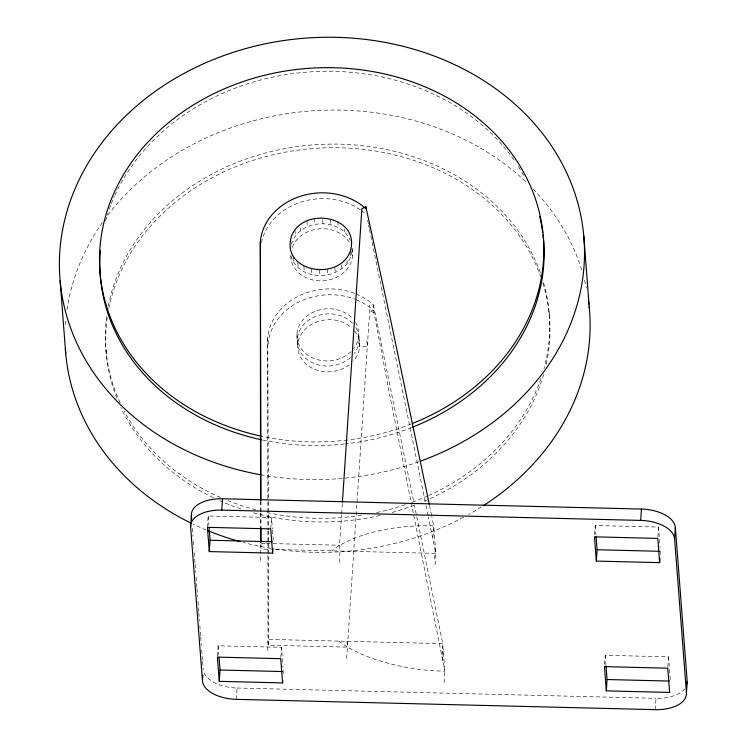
<?xml version="1.0" encoding="UTF-8"?>
<svg xmlns="http://www.w3.org/2000/svg" width="747" height="747" viewBox="0 0 747 747"><rect width="100%" height="100%" fill="white"/><g stroke="black" fill="none" stroke-linecap="round" stroke-linejoin="round"><path stroke-width="0.56" stroke-dasharray="3.73 2.8" d="M207.423 527.335L208.17 516L271.497 517.55L272.384 529.091M217.48 655.978L218.161 645.772L281.479 647.332L282.814 664.643M236.36 699.351L237.107 688.015A32.616 17.536 3.8 0 1 203.679 671.908M260.292 560.455L260.666 554.788M260.74 553.648L261.039 542.117M270.741 528.885L271.497 517.55M267.23 650.712L267.986 639.376L267.902 543.732M280.807 657.537L281.479 647.332M283.197 673.841L282.898 665.801M339.259 562.398L340.016 551.062L339.568 545.235L341.575 514.963M341.65 513.796L342.341 503.319M346.655 658.471L369.709 310.64L369.261 304.813M432.952 537.354L433.69 525.86L431.831 516.793M434.614 558.924L435.361 547.588M435.062 564.751L435.809 553.415L433.69 525.86L422.316 525.739A134.768 72.478 3.8 0 0 350.791 539.698L339.568 545.235L331.761 550.856M442 655.007L442.756 643.671L414.501 505.663M442.448 660.834L443.204 649.488M444.12 682.562L444.876 671.226L442.756 643.671L267.986 639.376L268.434 645.193L347.411 647.135L359.531 653.251A134.768 72.478 3.8 0 0 433.484 670.787L444.876 671.226L390.195 397.311L374.004 312.806L373.397 304.916A60.647 50.973 -4.4 0 0 355.525 293.776M594.621 534.581L595.219 525.514L658.537 527.065L660.049 546.692M604.603 664.363L605.201 655.287L668.528 656.846L670.302 679.929M657.864 537.27L658.537 527.065M660.18 554.704L660.133 547.84M655.268 709.65L656.015 698.314A32.616 17.536 3.8 0 0 684.719 688.865M667.846 667.052L668.528 656.846M291.367 244.437C298.37 219.142 340.044 216.191 350.268 240.487M290.975 255.698C299.23 285.905 352.388 279.966 352.005 248.181M265.241 543.405L260.591 543.293L261.039 549.12L270.311 549.344M266.399 543.433L339.568 545.235M274.952 549.456L435.809 553.415L428.339 516.915M237.107 688.015L656.015 698.314M374.004 312.806L369.709 310.64L373.845 310.743A60.647 50.973 -4.4 0 0 355.974 299.603M338.708 641.113L347.411 647.135L346.963 641.318M429.506 505.467L431.598 515.663M367.627 220.365L368.327 223.783M368.56 224.922L369.261 228.349M369.494 229.488L425.771 504.365M426.005 505.504L428.106 515.775M373.397 304.916L414.268 504.514M595.219 525.514L595.929 534.74M605.201 655.287L605.92 664.522M549.101 312.199L549.381 315.832M366.87 340.893L367.319 346.711L359.596 346.524L358.756 335.608M352.014 247.892L352.603 255.539M350.334 252.318L350.707 257.164M346.972 260.47L347.196 263.383M344.152 228.871L344.376 231.785M341.631 264.774L341.93 268.659M337.793 221.663L338.242 227.48M334.88 267.79L335.254 272.646M330.585 219.842L330.958 224.698M327.167 269.247L327.616 275.064M322.713 219.73L323.012 223.605M319.109 269.938L319.557 275.755M314.506 218.479L314.954 224.296M311.163 268.845L311.611 274.672M306.877 220.897L307.325 226.724M303.88 266.063L304.328 271.88M300.425 227.798L300.649 230.711M297.829 262.729L298.202 267.585M294.925 230.16L295.373 235.987M293.272 257.211L293.646 262.066M296.914 334.086L297.754 345.002M354.508 293.375A60.647 50.973 -4.4 0 0 267.734 338.456L268.313 500.565M272.468 530.249L273.271 540.641M208.17 516L208.88 525.234M218.161 645.772L218.871 655.007M192.352 528.325L192.969 536.43M193.333 541.061L193.865 548.009M194.22 552.64L195.023 563.061M195.107 564.218L195.733 572.323M196.088 576.955L196.891 587.385M196.984 588.543L197.61 596.648M197.964 601.279L198.767 611.7M198.851 612.857L199.477 620.962M199.832 625.594L200.635 636.014M200.728 637.172L201.345 645.287M201.709 649.918L202.512 660.339M202.596 661.497L203.221 669.601M106.018 350.212L106.298 353.854M268.313 501.732L268.341 529.726M268.341 530.893L268.35 542.555M268.35 543.723L268.434 645.193M267.734 338.456L267.874 500.574M267.874 501.741L267.893 529.735M267.893 530.902L267.902 542.565M261.002 501.293L261.011 511.798M261.011 512.956L261.02 528.12M260.554 501.302L260.563 511.798M260.563 512.965L260.582 528.129M355.479 322.461A30.991 26.052 -4.4 0 1 353.751 348.541M350.931 351.697A30.991 26.052 -4.4 0 1 305.542 353.443A30.991 26.052 -4.4 0 1 308.072 315.215A30.991 26.052 -4.4 0 1 353.088 319.174M268.182 344.274A60.647 50.973 -4.4 0 1 354.956 299.202M354.582 330.893A30.991 26.052 -4.4 0 1 353.256 361.072M349.325 364.741A30.991 26.052 -4.4 0 1 305.588 363.658A30.991 26.052 -4.4 0 1 308.035 326.784A30.991 26.052 -4.4 0 1 351.762 327.858M355.871 327.56A30.991 26.052 -4.4 0 1 354.143 353.639M350.539 357.533A30.991 26.052 -4.4 0 1 305.663 358.308A30.991 26.052 -4.4 0 1 308.166 320.528A30.991 26.052 -4.4 0 1 352.789 323.498M261.515 242.654A60.647 50.973 -4.4 0 1 300.341 202.278A60.647 50.973 -4.4 0 1 360.334 209.795M361.259 210.439A60.647 50.973 -4.4 0 1 365.638 213.931M351.996 248.76A30.991 26.052 -4.4 0 1 324.665 280.667A30.991 26.052 -4.4 0 1 290.714 255.147M292.254 247.294A30.991 26.052 -4.4 0 1 319.352 228.825A30.991 26.052 -4.4 0 1 349.316 242.402M481.329 506.942A262.785 220.888 -4.4 0 1 468.602 514.506M463.57 517.26A262.785 220.888 -4.4 0 1 272.085 548.541M270.965 548.363A262.785 220.888 -4.4 0 1 243.307 542.49M206.293 530.025A262.785 220.888 -4.4 0 1 192.829 523.992M65.409 324.758A262.785 220.888 -4.4 0 1 65.876 318.988M67.006 309.744A262.785 220.888 -4.4 0 1 102.451 222.466M107.857 215.089A262.785 220.888 -4.4 0 1 526.644 182.585M533.134 189.056A262.785 220.888 -4.4 0 1 581.754 270.134M584.574 280.209A262.785 220.888 -4.4 0 1 586.367 288.127M418.731 461.758A262.785 220.888 -4.4 0 1 262.01 475.008M411.616 427.564A222.363 186.909 -4.4 0 1 345.562 443.895M344.404 444.026A222.363 186.909 -4.4 0 1 262.58 440.02M105.56 220.935A222.363 186.909 -4.4 0 1 107.839 213.325M109.314 209.011A222.363 186.909 -4.4 0 1 110.901 204.734M111.322 203.67A222.363 186.909 -4.4 0 1 114.44 196.274M114.917 195.219A222.363 186.909 -4.4 0 1 305.299 72.254A222.363 186.909 -4.4 0 1 514.618 160.922M518.446 166.693A222.363 186.909 -4.4 0 1 524.805 177.543M542.901 283.085A222.363 186.909 -4.4 0 1 546.141 364.667M543.62 374.508A222.363 186.909 -4.4 0 1 429.049 499.099M428.012 499.566A222.363 186.909 -4.4 0 1 421.738 502.273M414.296 505.224A222.363 186.909 -4.4 0 1 391.316 512.685M380.074 515.495A222.363 186.909 -4.4 0 1 252.953 512.647M241.029 508.996A222.363 186.909 -4.4 0 1 219.665 500.677M213.371 497.745A222.363 186.909 -4.4 0 1 120.911 407.582M116.887 398.263A222.363 186.909 -4.4 0 1 107.307 317.167M108.838 308.315A222.363 186.909 -4.4 0 1 314.478 148.41A222.363 186.909 -4.4 0 1 540.772 276.689M543.583 282.665A222.363 186.909 -4.4 0 1 543.956 368.691M540.949 378.458A222.363 186.909 -4.4 0 1 428.769 495.457M427.732 495.924A222.363 186.909 -4.4 0 1 411.858 502.386M405.36 504.683A222.363 186.909 -4.4 0 1 376.395 512.601M361.557 515.309A222.363 186.909 -4.4 0 1 267.062 512.563M255.969 509.902A222.363 186.909 -4.4 0 1 227.956 500.658M220.449 497.511A222.363 186.909 -4.4 0 1 124.179 411.074M120.155 402.922A222.363 186.909 -4.4 0 1 106.718 315.748M108.334 305.784A222.363 186.909 -4.4 0 1 313.535 144.825A222.363 186.909 -4.4 0 1 540.492 273.057M411.336 423.923A222.363 186.909 -4.4 0 1 348.746 439.843M347.598 439.992A222.363 186.909 -4.4 0 1 262.3 436.379"/><path stroke-width="1.12" d="M687.193 681.497L686.446 692.833A32.616 17.536 3.8 0 1 655.268 709.65L236.36 699.351A32.616 17.536 3.8 0 1 202.465 680.937L190.616 526.924L191.372 515.579A32.616 17.536 3.8 0 1 222.55 498.772L641.458 509.062A32.616 17.536 3.8 0 1 675.344 527.485L687.193 681.497A32.616 17.536 3.8 0 1 687.091 683.794M272.907 548.597L272.608 553.125L209.291 551.575L210.038 540.23L209.067 527.541M202.465 680.937L202.848 675.269M190.616 526.924A32.616 17.536 3.8 0 1 221.794 510.108L222.55 498.772M282.74 680.638L282.59 682.907L219.273 681.348L220.029 670.012L219.048 657.323M342.425 502.152L361.875 208.74L365.853 206.779L390.933 321.257L429.273 504.337M659.956 558.112L659.648 562.64L596.33 561.09L597.086 549.745L596.106 537.056M606.321 690.863L604.454 666.623L667.771 668.182L669.639 692.422L606.321 690.863L607.068 679.527L606.004 665.68M686.446 692.833L674.588 538.82A32.616 17.536 3.8 0 0 640.702 520.407L641.458 509.062M674.588 538.82L675.344 527.485M221.794 510.108L640.702 520.407M210.038 540.23L272.207 541.762M597.086 549.745L659.256 551.277M220.029 670.012L282.198 671.544M607.068 679.527L669.237 681.059M659.648 562.64L657.79 538.4L594.463 536.85L596.33 561.09M583.781 235.949L589.383 308.735M365.853 206.779L366.011 208.843M365.19 208.105A60.647 50.973 -4.4 0 0 300.238 196.34A60.647 50.973 -4.4 0 0 260.339 242.373L261.002 500.126M272.608 553.125L270.741 528.885L207.423 527.335L209.291 551.575M282.59 682.907L280.732 658.667L217.405 657.117L219.273 681.348M191.372 515.579L191.634 519.053M60.134 280.881L65.736 353.667M261.02 528.12L261.039 542.117M260.339 242.373L260.554 500.135M260.582 528.129L260.591 542.126M260.899 474.812A262.785 220.888 -4.4 0 1 98.287 147.654A262.785 220.888 -4.4 0 1 522.265 110.976A262.785 220.888 -4.4 0 1 420.925 460.964M543.013 234.782A222.363 186.909 -4.4 0 1 412.68 427.135M261.459 439.778A222.363 186.909 -4.4 0 1 100.303 250.74M539.707 216.406A222.363 186.909 -4.4 0 1 542.724 232.466M589.159 306.438A262.785 220.888 -4.4 0 1 483.253 505.728M239.955 541.584A262.785 220.888 -4.4 0 1 208.394 530.884M190.793 523.003A262.785 220.888 -4.4 0 1 65.381 349.064M588.636 301.844A262.785 220.888 -4.4 0 1 588.916 304.141M261.179 436.136A222.363 186.909 -4.4 0 1 134.301 158.476A222.363 186.909 -4.4 0 1 489.855 128.755A222.363 186.909 -4.4 0 1 412.4 423.502M291.414 236.379C280.555 272.029 338.867 281.993 350.259 251.347C361.118 215.687 302.815 205.733 291.414 236.379"/></g></svg>
